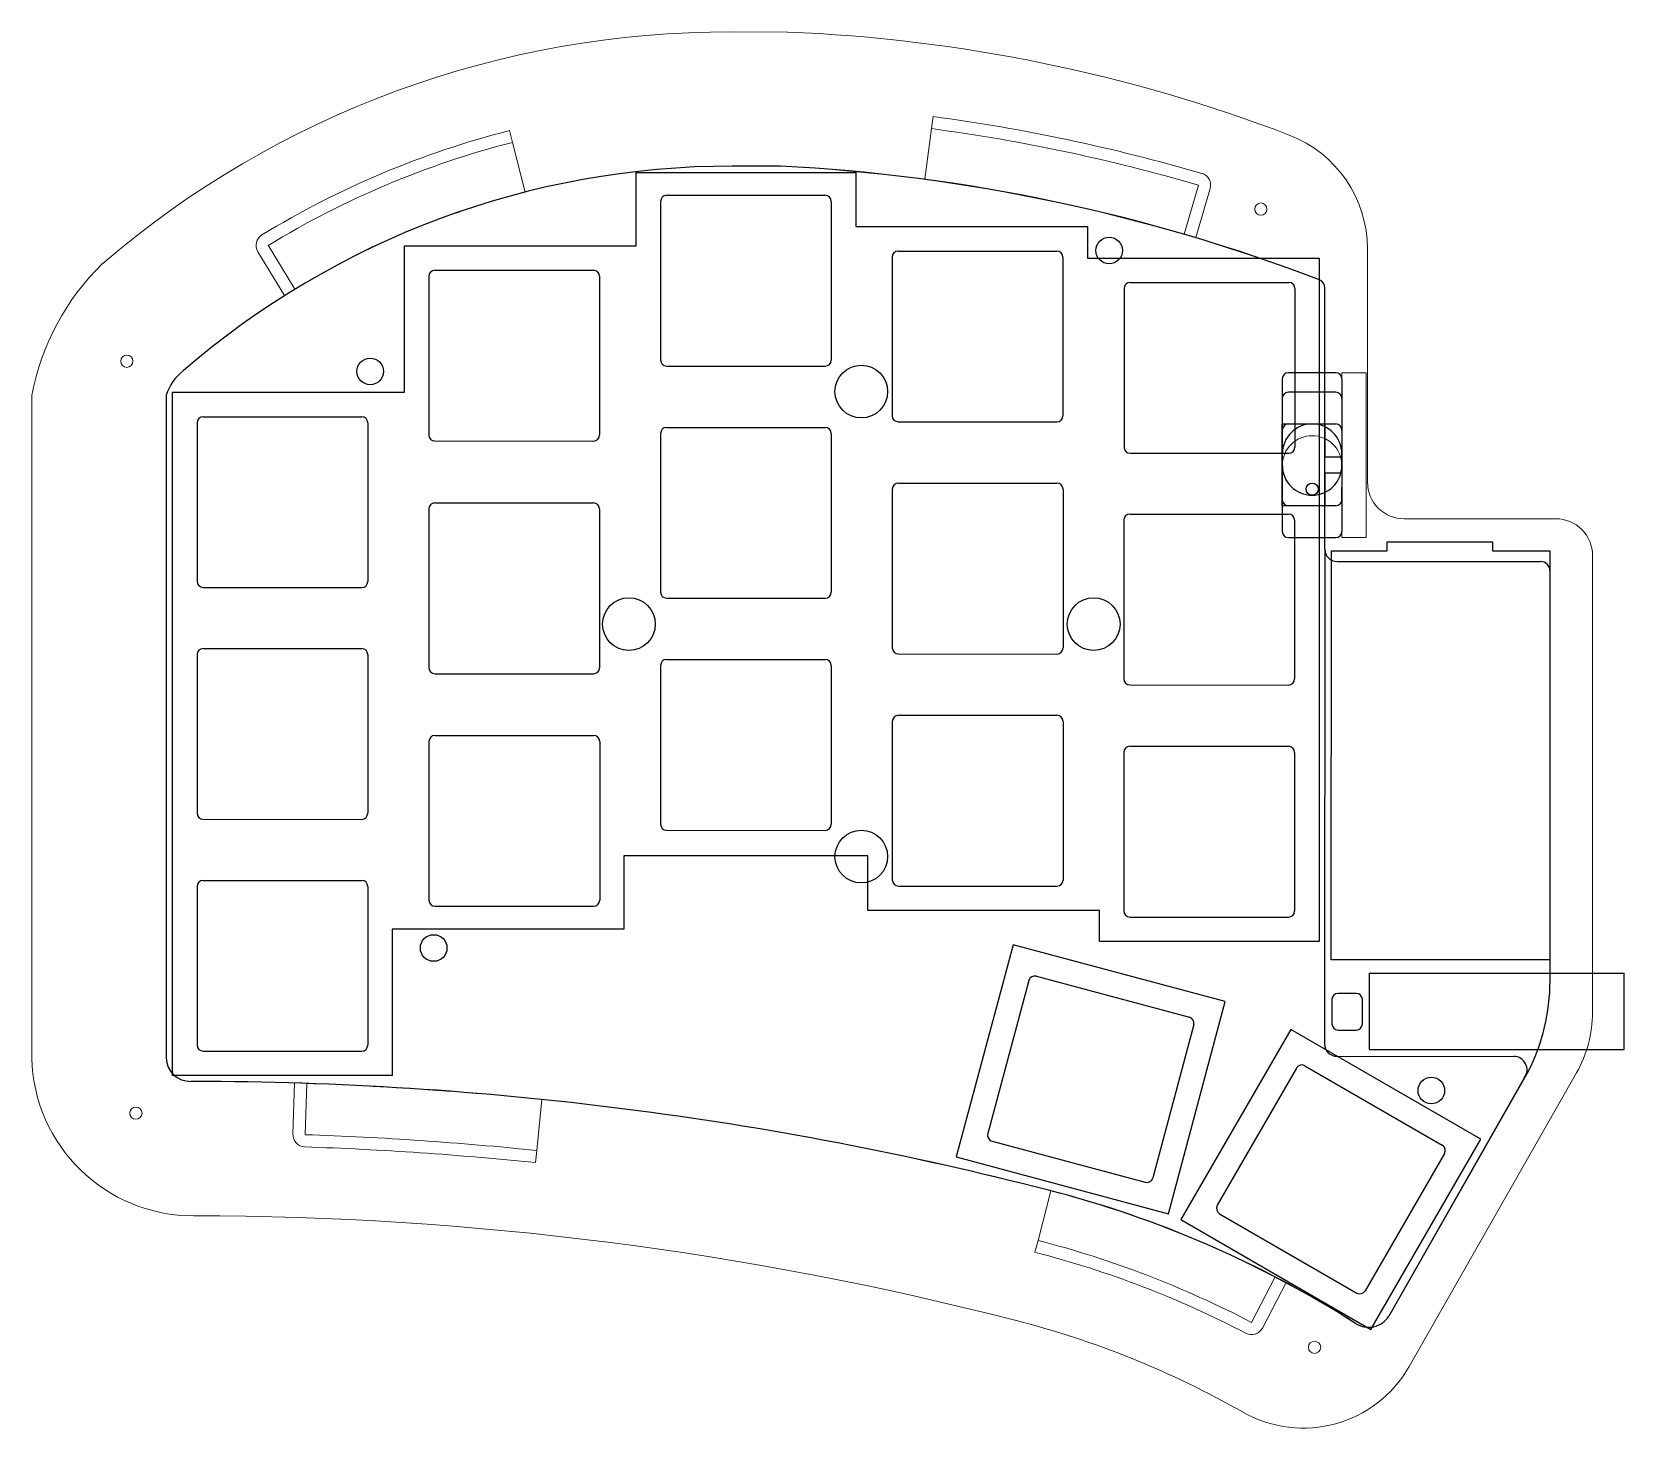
# Model space of a CAD drawing. Header units: millimetres. Extents: x 24 to 155, y -153 to -38.
import ezdxf

# ---------------------------------------------------------------- set-up
doc = ezdxf.new("R2010")
doc.units = ezdxf.units.MM
for name, color, linetype in [('controller_cutout', 7, 'CONTINUOUS'), ('keycaps_outline', 7, 'CONTINUOUS'), ('pcb_outline', 7, 'CONTINUOUS'), ('pwr_body', 7, 'CONTINUOUS'), ('pwr_body_overhang', 7, 'CONTINUOUS'), ('pwr_knob_cutout', 7, 'CONTINUOUS'), ('pwr_lid_cutout', 7, 'CONTINUOUS'), ('pwr_on_label', 7, 'CONTINUOUS'), ('pwr_overhang_cutout', 7, 'CONTINUOUS'), ('reset', 7, 'CONTINUOUS'), ('switches', 7, 'CONTINUOUS'), ('switchplate_outline', 7, 'CONTINUOUS'), ('trrs', 7, 'CONTINUOUS')]:
    doc.layers.add(name, color=color, linetype=linetype)
for name, color, linetype, lineweight in [('gasket_supports', 7, 'CONTINUOUS', 0), ('gasket_supports_rim', 7, 'CONTINUOUS', 0), ('outer_shape', 7, 'CONTINUOUS', 0), ('pwr_body_support', 7, 'CONTINUOUS', 0), ('pwr_circ', 7, 'CONTINUOUS', 0), ('screw_markers', 7, 'CONTINUOUS', 0)]:
    doc.layers.add(name, color=color, linetype=linetype, lineweight=lineweight)

msp = doc.modelspace()

# ---------------------------------------------------------------- linework, layer by layer
at = {"layer": 'controller_cutout'}
msp.add_lwpolyline([(131, -81), (135.57, -81), (135.57, -80.26), (144.21, -80.26), (144.21, -81), (148.92, -81), (148.92, -114.5), (130.99, -114.5), (131, -81)], dxfattribs=at)
at = {"layer": 'gasket_supports'}
for p, q in [((98.22, -46.39), (97.66, -50.55)), ((63.87, -47.52), (64.91, -51.59)), ((120.1, -51.02), (118.92, -55.05)), ((43.84, -55.96), (46.03, -59.55)), ((47, -124.63), (46.86, -128.83)), ((66.28, -125.95), (65.85, -130.13)), ((108, -133.44), (106.95, -137.5)), ((126.39, -140.49), (124.45, -144.22))]:
    msp.add_line(p, q, dxfattribs=at)
for centre, radius, start, end in [((78.57, -193.27), 148.18, 73.7241, 82.3776), ((81.87, -118.21), 72.94, 104.2847, 121.4215), ((37.49, -406.35), 277.67, 84.1367, 88.066), ((86.25, -217.61), 82.74, 62.5005, 75.5133)]:
    msp.add_arc(centre, radius, start, end, dxfattribs=at)
at = {"layer": 'gasket_supports', "linetype": 'CONTINUOUS'}
for centre, radius, start, end in [((78.57, -193.27), 143.99, 73.7241, 82.3776), ((81.87, -118.21), 68.74, 104.285, 121.421), ((37.49, -406.35), 281.87, 84.1367, 88.066), ((86.25, -217.61), 86.94, 62.5005, 75.5133)]:
    msp.add_arc(centre, radius, start, end, dxfattribs=at)
at = {"layer": 'gasket_supports_rim'}
for p, q in [((98.35, -45.4), (98.22, -46.39)), ((63.62, -46.55), (63.87, -47.52)), ((120.1, -51.02), (118.92, -55.05)), ((121.06, -51.3), (119.88, -55.33)), ((43.84, -55.96), (46.03, -59.55)), ((118.92, -55.05), (119.88, -55.33)), ((42.99, -56.49), (45.18, -60.07)), ((45.18, -60.07), (46.03, -59.55)), ((46, -124.6), (45.86, -128.8)), ((46, -124.6), (47, -124.63)), ((47, -124.63), (46.86, -128.83)), ((65.85, -130.13), (65.75, -131.12)), ((106.95, -137.5), (106.69, -138.47)), ((126.39, -140.49), (124.45, -144.22)), ((127.28, -140.96), (125.34, -144.68)), ((127.28, -140.96), (126.39, -140.49))]:
    msp.add_line(p, q, dxfattribs=at)
for centre, radius, start, end in [((78.57, -193.27), 149.18, 73.7241, 82.3776), ((81.87, -118.21), 73.94, 104.2847, 121.4215), ((78.57, -193.27), 148.18, 73.7241, 82.3776), ((81.87, -118.21), 72.94, 104.2847, 121.4215), ((120.1, -51.02), 1, 343.7241, 73.7241), ((43.84, -55.96), 1, 121.4215, 211.4215), ((46.86, -128.83), 1, 178.066, 268.066), ((37.49, -406.35), 277.67, 84.1367, 88.066), ((37.49, -406.35), 276.67, 84.1367, 88.066), ((86.25, -217.61), 82.74, 62.5005, 75.5133), ((86.25, -217.61), 81.74, 62.5005, 75.5133), ((124.45, -144.22), 1, 242.5005, 332.5005)]:
    msp.add_arc(centre, radius, start, end, dxfattribs=at)
at = {"layer": 'keycaps_outline'}
for points in [[(36, -68), (54, -68), (55, -68), (55, -56), (74, -56), (74, -50), (92, -50), (92, -54.43), (110.99, -54.43), (110.99, -57), (130, -57), (130, -113), (112, -113), (112, -110.47), (93, -110.47), (93, -106), (73, -106), (73, -112), (54, -112), (54, -124), (36, -124), (36, -68)], [(100.25, -130.65), (117.64, -135.31), (122.29, -117.92), (104.91, -113.27), (100.25, -130.65)], [(118.65, -135.79), (134.24, -144.79), (143.24, -129.21), (127.66, -120.21), (118.65, -135.79)]]:
    msp.add_lwpolyline(points, dxfattribs=at)
at = {"layer": 'outer_shape'}
for p, q in [((86.4, -38.48), (81.86, -38.47)), ((133.96, -75.37), (133.96, -56.26)), ((24.47, -68.24), (24.46, -122.54)), ((136.96, -78.37), (149.41, -78.37)), ((152.41, -81.37), (152.41, -118.82)), ((151.1, -123.77), (137.38, -147.84))]:
    msp.add_line(p, q, dxfattribs=at)
for centre, radius, start, end in [((81.53, -117.19), 78.72, 89.7569, 130.6217), ((81.27, -167.96), 129.58, 69.0827, 87.7316), ((123.96, -56.26), 10, 359.9866, 69.0827), ((44.3, -71.94), 20.18, 134.0411, 169.4125), ((136.96, -75.37), 3, 179.9866, 270.01), ((149.41, -81.37), 3, 0, 90.01), ((142.41, -118.82), 10, 330.3107, 0), ((37.68, -122.25), 13.23, 181.2676, 270.2652), ((37.48, -406.41), 270.93, 75.5574, 89.9447), ((86.25, -217.61), 75.94, 60.4026, 75.6481), ((128.69, -142.88), 10, 240.4026, 330.3107)]:
    msp.add_arc(centre, radius, start, end, dxfattribs=at)
at = {"layer": 'pcb_outline'}
for p, q in [((85.84, -49.47), (81.87, -49.47)), ((130.46, -80.87), (130.46, -59.47)), ((35.47, -68.24), (35.46, -122.54)), ((131.46, -81.87), (148.16, -81.87)), ((148.91, -82.62), (148.91, -113.73)), ((148.91, -113.73), (148.92, -116.25)), ((147.16, -123.61), (135.71, -143.7)), ((37.77, -124.47), (37.49, -124.47))]:
    msp.add_line(p, q, dxfattribs=at)
for centre, radius, start, end in [((81.87, -118.21), 68.74, 90, 130.8648), ((78.57, -193.27), 143.98, 69.0583, 87.1028), ((129.71, -59.47), 0.75, 0, 65.1448), ((39.34, -69.47), 4.06, 126.9968, 162.3682), ((131.46, -80.87), 1, -179.999, -90), ((148.16, -82.62), 0.75, 0, 90), ((132.11, -116.12), 16.82, -26.4676, -0.4439), ((37.46, -122.47), 2, -177.9955, -88.9978), ((37.49, -406.35), 281.87, 75.5558, 89.9431), ((86.25, -217.61), 86.94, 57.4853, 75.6481), ((134.05, -142.65), 1.97, -122.9628, -32.3146)]:
    msp.add_arc(centre, radius, start, end, dxfattribs=at)
at = {"layer": 'pwr_body'}
for p, q in [((126.97, -71.1), (126.97, -76.8)), ((127.47, -70.6), (131.36, -70.6)), ((131.86, -71.1), (131.86, -76.8)), ((131.36, -77.3), (127.47, -77.3))]:
    msp.add_line(p, q, dxfattribs=at)
for centre, start, end in [((127.47, -71.1), 90, 180), ((131.36, -71.1), 0, 90), ((127.47, -76.8), 180, 270), ((131.36, -76.8), 270, 0)]:
    msp.add_arc(centre, 0.5, start, end, dxfattribs=at)
at = {"layer": 'pwr_body_overhang'}
for p, q in [((126.97, -68.5), (126.97, -79.4)), ((131.36, -68), (127.47, -68)), ((131.86, -68.5), (131.86, -79.4)), ((127.47, -79.9), (131.36, -79.9))]:
    msp.add_line(p, q, dxfattribs=at)
for centre, start, end in [((127.47, -68.5), 90, 180), ((131.36, -68.5), 0, 90), ((127.47, -79.4), 180, 270), ((131.36, -79.4), 270, 0)]:
    msp.add_arc(centre, 0.5, start, end, dxfattribs=at)
at = {"layer": 'pwr_body_support'}
for p, q in [((131.86, -66.4), (133.86, -66.4)), ((131.86, -66.4), (131.86, -79.9)), ((133.86, -66.4), (133.86, -79.9)), ((131.86, -79.9), (133.86, -79.9))]:
    msp.add_line(p, q, dxfattribs=at)
at = {"layer": 'pwr_circ'}
msp.add_circle((129.42, -74), 2.44, dxfattribs=at)
at = {"layer": 'pwr_knob_cutout'}
for p, q in [((126.97, -77.3), (126.97, -70.6)), ((126.97, -70.6), (130.46, -70.6)), ((130.46, -70.6), (130.46, -73.3)), ((130.46, -73.3), (131.86, -73.3)), ((131.86, -74.6), (131.86, -73.3)), ((130.46, -74.6), (130.46, -77.3)), ((130.46, -74.6), (131.86, -74.6)), ((130.46, -77.3), (126.97, -77.3))]:
    msp.add_line(p, q, dxfattribs=at)
at = {"layer": 'pwr_lid_cutout'}
for p, q in [((126.97, -73.04), (126.97, -74)), ((131.86, -74), (131.86, -73.04))]:
    msp.add_line(p, q, dxfattribs=at)
at = {"layer": 'pwr_lid_cutout', "color": 7, "linetype": 'CONTINUOUS', "lineweight": -3}
for centre, start, end in [((129.42, -73.04), 0, 180), ((129.42, -74), 180, 0)]:
    msp.add_arc(centre, 2.44, start, end, dxfattribs=at)
at = {"layer": 'pwr_on_label'}
for p, q in [((126.97, -76.8), (126.97, -75.8)), ((131.86, -76.8), (131.86, -75.8))]:
    msp.add_line(p, q, dxfattribs=at)
msp.add_circle((129.42, -75.94), 0.5, dxfattribs=at)
at = {"layer": 'pwr_overhang_cutout'}
for p, q in [((131.36, -66.4), (127.47, -66.4)), ((126.97, -66.9), (126.97, -79.4)), ((131.86, -66.9), (131.86, -79.4)), ((127.47, -79.9), (131.36, -79.9))]:
    msp.add_line(p, q, dxfattribs=at)
for centre, start, end in [((127.47, -66.9), 90, 180), ((131.36, -66.9), 0, 90), ((127.47, -79.4), 180, 270), ((131.36, -79.4), 270, 0)]:
    msp.add_arc(centre, 0.5, start, end, dxfattribs=at)
at = {"layer": 'reset'}
for p, q in [((133.04, -117.26), (131.54, -117.26)), ((131.04, -117.76), (131.04, -119.76)), ((133.54, -119.76), (133.54, -117.76)), ((131.54, -120.26), (133.04, -120.26))]:
    msp.add_line(p, q, dxfattribs=at)
for centre, start, end in [((131.54, -117.76), 90, 180), ((133.04, -117.76), 0, 90), ((131.54, -119.76), 180, 270), ((133.04, -119.76), 270, 0)]:
    msp.add_arc(centre, 0.5, start, end, dxfattribs=at)
at = {"layer": 'screw_markers'}
for centre in [(125.21, -52.99), (32.25, -65.46), (32.99, -127.07), (129.62, -146.26)]:
    msp.add_circle(centre, 0.5, dxfattribs=at)
at = {"layer": 'switches', "linetype": 'CONTINUOUS'}
for p, q in [((76.5, -51.86), (89.5, -51.86)), ((76, -52.36), (76, -65.35)), ((90, -52.36), (90, -65.36)), ((94.99, -56.93), (94.99, -69.92)), ((95.49, -56.43), (108.49, -56.43)), ((108.99, -56.93), (108.99, -69.93)), ((57, -58.5), (57, -71.49)), ((57.5, -58), (70.5, -58)), ((71, -58.5), (71, -71.5)), ((114, -59.5), (114, -72.49)), ((114.5, -59), (127.5, -59)), ((128, -59.5), (128, -72.5)), ((76.5, -65.85), (89.5, -65.86)), ((38.5, -70), (51.5, -70)), ((95.49, -70.42), (108.49, -70.43)), ((38, -70.5), (38, -83.49)), ((52, -70.5), (52, -83.5)), ((76, -71.38), (76, -84.37)), ((76.5, -70.88), (89.5, -70.88)), ((90, -71.38), (90, -84.38)), ((57.5, -71.99), (70.5, -72)), ((114.5, -72.99), (127.5, -73)), ((95.5, -75.45), (108.5, -75.45)), ((95, -75.95), (95, -88.94)), ((109, -75.95), (109, -88.95)), ((57, -77.57), (57, -90.56)), ((57.5, -77.07), (70.5, -77.07)), ((71, -77.57), (71, -90.57)), ((114.48, -77.99), (127.48, -77.99)), ((113.98, -78.49), (113.98, -91.48)), ((127.98, -78.49), (127.98, -91.49)), ((38.5, -83.99), (51.5, -84)), ((76.5, -84.87), (89.5, -84.88)), ((38, -89.5), (38, -102.49)), ((38.5, -89), (51.5, -89)), ((52, -89.5), (52, -102.5)), ((76.5, -89.9), (89.5, -89.9)), ((95.5, -89.44), (108.5, -89.45)), ((57.5, -91.06), (70.5, -91.07)), ((76, -90.4), (76, -103.39)), ((90, -90.4), (90, -103.4)), ((114.48, -91.98), (127.48, -91.99)), ((95, -94.97), (95, -107.96)), ((95.5, -94.47), (108.5, -94.47)), ((109, -94.97), (109, -107.97)), ((57.51, -96.12), (70.51, -96.12)), ((57.01, -96.62), (57.01, -109.61)), ((71.01, -96.62), (71.01, -109.62)), ((113.98, -97.51), (113.98, -110.5)), ((114.48, -97.01), (127.48, -97.01)), ((127.98, -97.51), (127.98, -110.51)), ((38.5, -102.99), (51.5, -103)), ((76.5, -103.89), (89.5, -103.9)), ((38.5, -108), (51.5, -108)), ((38, -108.5), (38, -121.49)), ((52, -108.5), (52, -121.5)), ((95.5, -108.46), (108.5, -108.47)), ((57.51, -110.11), (70.51, -110.12)), ((114.48, -111), (127.48, -111.01)), ((106.81, -115.84), (119.36, -119.21)), ((106.19, -116.2), (102.83, -128.75)), ((119.72, -119.82), (116.35, -132.38)), ((38.5, -121.99), (51.5, -122)), ((128.14, -123.38), (121.64, -134.62)), ((128.82, -123.19), (140.08, -129.69)), ((103.18, -129.36), (115.74, -132.73)), ((140.26, -130.38), (133.76, -141.63)), ((121.83, -135.31), (133.08, -141.82))]:
    msp.add_line(p, q, dxfattribs=at)
at = {"layer": 'switches'}
for centre, radius in [((112.78, -56.39), 1.09), ((52.2, -66.29), 1.09), ((92.46, -67.94), 2.16), ((73.41, -87), 2.16), ((111.51, -87), 2.16), ((92.46, -106.05), 2.16), ((57.4, -113.54), 1.09), ((139.19, -125.22), 1.09)]:
    msp.add_circle(centre, radius, dxfattribs=at)
for centre, start, end in [((76.5, -52.36), 90.0001, 180), ((89.5, -52.36), 0.0001, 89.9999), ((95.49, -56.93), 90.0001, 180), ((108.49, -56.93), 0.0001, 89.9999), ((57.5, -58.5), 90.0001, 180), ((70.5, -58.5), 0.0001, 89.9999), ((114.5, -59.5), 90.0001, 180), ((127.5, -59.5), 0.0001, 89.9999), ((76.5, -65.35), 180, 269.9999), ((89.5, -65.36), 270.0001, 359.9999), ((38.5, -70.5), 90.0001, 180), ((51.5, -70.5), 0.0001, 89.9999), ((95.49, -69.92), 180, 269.9999), ((108.49, -69.93), 270.0001, 359.9999), ((57.5, -71.49), 180, 269.9999), ((70.5, -71.5), 270.0001, 359.9999), ((76.5, -71.38), 90.0001, 180), ((89.5, -71.38), 0.0001, 89.9999), ((114.5, -72.49), 180, 269.9999), ((127.5, -72.5), 270.0001, 359.9999), ((95.5, -75.95), 90.0001, 180), ((108.5, -75.95), 0.0001, 89.9999), ((57.5, -77.57), 90.0001, 180), ((70.5, -77.57), 0.0001, 89.9999), ((114.48, -78.49), 90.0001, 180), ((127.48, -78.49), 0.0001, 89.9999), ((38.5, -83.49), 180, 269.9999), ((51.5, -83.5), 270.0001, 359.9999), ((76.5, -84.37), 180, 269.9999), ((89.5, -84.38), 270.0001, 359.9999), ((38.5, -89.5), 90.0001, 180), ((51.5, -89.5), 0.0001, 89.9999), ((76.5, -90.4), 90.0001, 180), ((89.5, -90.4), 0.0001, 89.9999), ((95.5, -88.94), 180, 269.9999), ((108.5, -88.95), 270.0001, 359.9999), ((57.5, -90.56), 180, 269.9999), ((70.5, -90.57), 270.0001, 359.9999), ((114.48, -91.48), 180, 269.9999), ((127.48, -91.49), 270.0001, 359.9999), ((95.5, -94.97), 90.0001, 180), ((108.5, -94.97), 0.0001, 89.9999), ((57.51, -96.62), 90.0001, 180), ((70.51, -96.62), 0.0001, 89.9999), ((114.48, -97.51), 90.0001, 180), ((127.48, -97.51), 0.0001, 89.9999), ((38.5, -102.49), 180, 269.9999), ((51.5, -102.5), 270.0001, 359.9999), ((76.5, -103.39), 180, 269.9999), ((89.5, -103.4), 270.0001, 359.9999), ((38.5, -108.5), 90.0001, 180), ((51.5, -108.5), 0.0001, 89.9999), ((95.5, -107.96), 180, 269.9999), ((108.5, -107.97), 270.0001, 359.9999), ((57.51, -109.61), 180, 269.9999), ((70.51, -109.62), 270.0001, 359.9999), ((114.48, -110.5), 180, 269.9999), ((127.48, -110.51), 270.0001, 359.9999), ((106.68, -116.33), 75.0002, 165), ((119.23, -119.69), 345.0002, 74.9999), ((38.5, -121.49), 180, 269.9999), ((51.5, -121.5), 270.0001, 359.9999), ((128.57, -123.62), 60.0001, 150), ((103.31, -128.88), 165, 255), ((139.83, -130.12), 330.0001, 59.9999), ((115.87, -132.25), 255, 344.9999), ((122.08, -134.88), 150, 240), ((133.33, -141.38), 240, 329.9999)]:
    msp.add_arc(centre, 0.5, start, end, dxfattribs=at)
at = {"layer": 'switchplate_outline', "linetype": 'CONTINUOUS'}
for p, q in [((85.84, -49.46), (81.87, -49.47)), ((130.46, -80.87), (130.46, -59.47)), ((35.47, -68.24), (35.46, -122.54)), ((130.46, -80.87), (130.44, -121.41)), ((131.44, -122.41), (145.95, -122.43)), ((37.77, -124.47), (37.49, -124.47)), ((146.84, -124.16), (135.71, -143.7))]:
    msp.add_line(p, q, dxfattribs=at)
at = {"layer": 'switchplate_outline'}
for centre, radius, start, end in [((81.87, -118.21), 68.74, 90, 130.865), ((78.55, -193.31), 144.03, 69.0583, 87.0977), ((129.71, -59.47), 0.75, 359.9999, 65.1448), ((39.34, -69.47), 4.06, 126.997, 162.368), ((37.46, -122.47), 2, 182.005, 271.0021), ((131.44, -121.41), 1, 180, 270.0001), ((145.95, -123.52), 1.09, 324.4624, 89.9999), ((37.49, -406.41), 281.93, 75.5588, 89.9431), ((86.23, -217.64), 86.97, 57.4853, 75.6404), ((134.05, -142.65), 1.97, 237.037, 327.6854)]:
    msp.add_arc(centre, radius, start, end, dxfattribs=at)
at = {"layer": 'trrs'}
for p, q in [((134.09, -115.61), (134.09, -121.86)), ((155, -121.86), (155, -115.61)), ((134.09, -121.86), (155, -121.86))]:
    msp.add_line(p, q, dxfattribs=at)
at = {"layer": 'trrs', "linetype": 'CONTINUOUS'}
msp.add_line((134.09, -115.61), (155, -115.61), dxfattribs=at)

doc.saveas('drawing.dxf')
